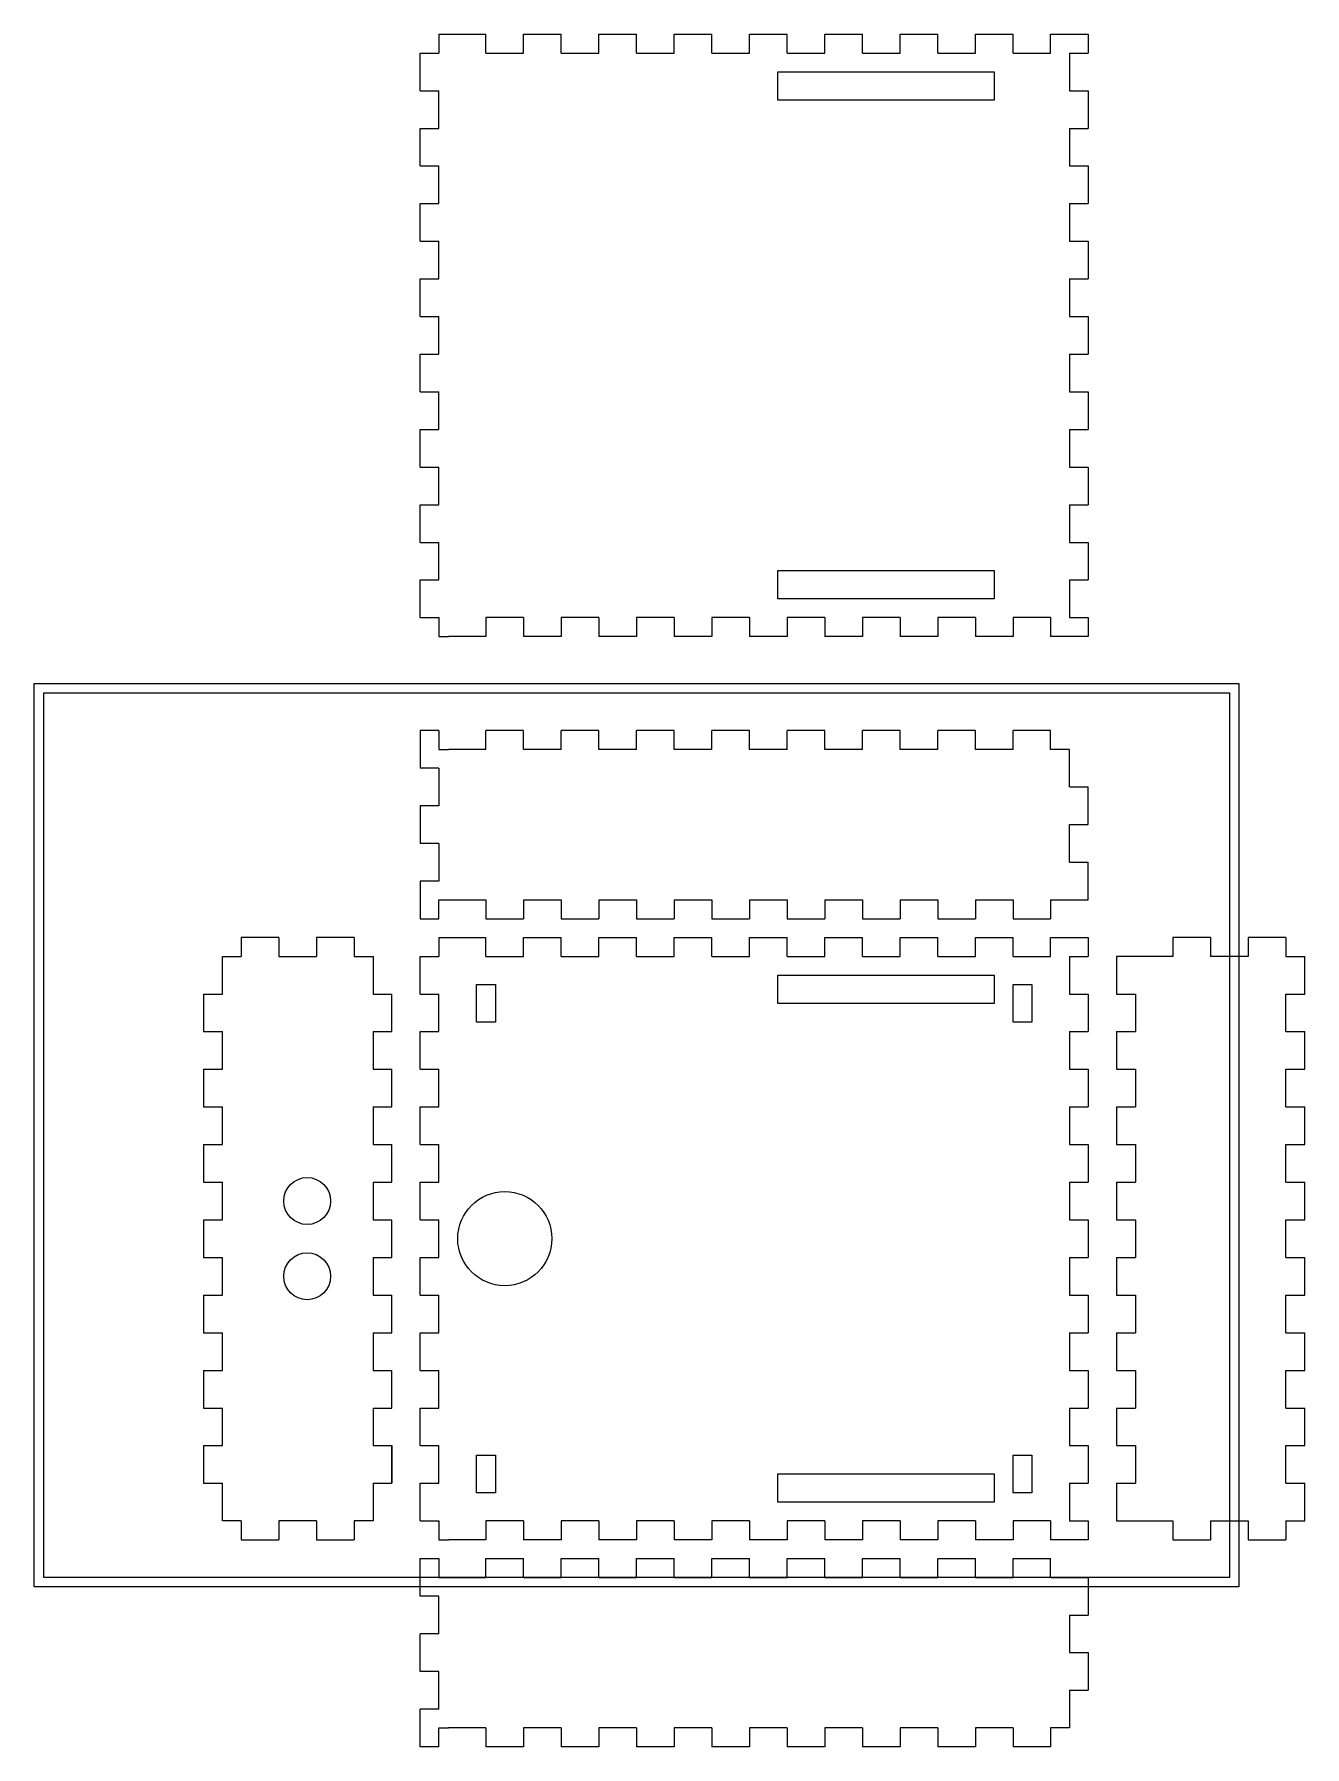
# Model space of a CAD drawing. Header units: inches. Extents: x 0 to 16.9, y -2.1 to 20.6.
import ezdxf

# ---------------------------------------------------------------- set-up
doc = ezdxf.new("R2010")
doc.units = ezdxf.units.IN
doc.header["$MEASUREMENT"] = 0
doc.layers.add('Construction line', color=3, linetype='Continuous')
doc.layers.add('Cut', color=1, linetype='Continuous')

msp = doc.modelspace()

# ---------------------------------------------------------------- linework, layer by layer
at = {"layer": 'Construction line'}
for p, q in [((0, 0), (0, 12)), ((0, 12), (16, 12)), ((0.125, 0.125), (0.125, 11.875)), ((0.125, 11.875), (15.875, 11.875)), ((15.875, 11.875), (15.875, 0.125)), ((16, 12), (16, 0)), ((16, 0), (0, 0)), ((0, 0), (0, 0)), ((15.875, 0.125), (0.125, 0.125))]:
    msp.add_line(p, q, dxfattribs=at)
at = {"layer": 'Cut'}
for p, q in [((5.375, 20.625), (5.375, 20.375)), ((5.375, 20.625), (5.5, 20.625)), ((5.5, 20.625), (6, 20.625)), ((6, 20.375), (6, 20.625)), ((6.5, 20.625), (7, 20.625)), ((6.5, 20.375), (6.5, 20.625)), ((7, 20.375), (7, 20.625)), ((7.5, 20.625), (8, 20.625)), ((7.5, 20.375), (7.5, 20.625)), ((8, 20.375), (8, 20.625)), ((8.5, 20.625), (9, 20.625)), ((8.5, 20.375), (8.5, 20.625)), ((9, 20.375), (9, 20.625)), ((9.5, 20.625), (10, 20.625)), ((9.5, 20.375), (9.5, 20.625)), ((10, 20.375), (10, 20.625)), ((10.5, 20.625), (11, 20.625)), ((10.5, 20.375), (10.5, 20.625)), ((11, 20.375), (11, 20.625)), ((11.5, 20.625), (12, 20.625)), ((11.5, 20.375), (11.5, 20.625)), ((12, 20.375), (12, 20.625)), ((12.5, 20.625), (13, 20.625)), ((12.5, 20.375), (12.5, 20.625)), ((13, 20.375), (13, 20.625)), ((13.5, 20.625), (14, 20.625)), ((13.5, 20.375), (13.5, 20.625)), ((14, 20.625), (14, 20.375)), ((5.125, 19.875), (5.125, 20.375)), ((5.125, 20.375), (5.375, 20.375)), ((6, 20.375), (6.5, 20.375)), ((7, 20.375), (7.5, 20.375)), ((8, 20.375), (8.5, 20.375)), ((9, 20.375), (9.5, 20.375)), ((10, 20.375), (10.5, 20.375)), ((11, 20.375), (11.5, 20.375)), ((12, 20.375), (12.5, 20.375)), ((13, 20.375), (13.5, 20.375)), ((13.75, 20.375), (13.75, 19.875)), ((13.75, 20.375), (14, 20.375)), ((9.875, 20.125), (12.75, 20.125)), ((9.875, 19.75), (9.875, 20.125)), ((12.75, 20.125), (12.75, 19.75)), ((5.125, 19.875), (5.375, 19.875)), ((5.375, 19.375), (5.375, 19.875)), ((13.75, 19.875), (14, 19.875)), ((14, 19.875), (14, 19.375)), ((12.75, 19.75), (9.875, 19.75)), ((5.125, 18.875), (5.125, 19.375)), ((5.125, 19.375), (5.375, 19.375)), ((13.75, 19.375), (13.75, 18.875)), ((13.75, 19.375), (14, 19.375)), ((5.125, 18.875), (5.375, 18.875)), ((5.375, 18.375), (5.375, 18.875)), ((13.75, 18.875), (14, 18.875)), ((14, 18.875), (14, 18.375)), ((5.125, 17.875), (5.125, 18.375)), ((5.125, 18.375), (5.375, 18.375)), ((13.75, 18.375), (13.75, 17.875)), ((13.75, 18.375), (14, 18.375)), ((5.125, 17.875), (5.375, 17.875)), ((5.375, 17.375), (5.375, 17.875)), ((13.75, 17.875), (14, 17.875)), ((14, 17.875), (14, 17.375)), ((5.125, 16.875), (5.125, 17.375)), ((5.125, 17.375), (5.375, 17.375)), ((13.75, 17.375), (13.75, 16.875)), ((13.75, 17.375), (14, 17.375)), ((5.125, 16.875), (5.375, 16.875)), ((5.375, 16.375), (5.375, 16.875)), ((13.75, 16.875), (14, 16.875)), ((14, 16.875), (14, 16.375)), ((5.125, 15.875), (5.125, 16.375)), ((5.125, 16.375), (5.375, 16.375)), ((13.75, 16.375), (13.75, 15.875)), ((13.75, 16.375), (14, 16.375)), ((5.125, 15.875), (5.375, 15.875)), ((5.375, 15.375), (5.375, 15.875)), ((13.75, 15.875), (14, 15.875)), ((14, 15.875), (14, 15.375)), ((5.125, 14.875), (5.125, 15.375)), ((5.125, 15.375), (5.375, 15.375)), ((13.75, 15.375), (13.75, 14.875)), ((13.75, 15.375), (14, 15.375)), ((5.125, 14.875), (5.375, 14.875)), ((5.375, 14.375), (5.375, 14.875)), ((13.75, 14.875), (14, 14.875)), ((14, 14.875), (14, 14.375)), ((5.125, 13.875), (5.125, 14.375)), ((5.125, 14.375), (5.375, 14.375)), ((13.75, 14.375), (13.75, 13.875)), ((13.75, 14.375), (14, 14.375)), ((5.125, 13.875), (5.375, 13.875)), ((5.375, 13.375), (5.375, 13.875)), ((13.75, 13.875), (14, 13.875)), ((14, 13.875), (14, 13.375)), ((9.875, 13.5), (12.75, 13.5)), ((9.875, 13.125), (9.875, 13.5)), ((12.75, 13.5), (12.75, 13.125)), ((5.125, 12.875), (5.125, 13.375)), ((5.125, 13.375), (5.375, 13.375)), ((13.75, 13.375), (13.75, 12.875)), ((13.75, 13.375), (14, 13.375)), ((12.75, 13.125), (9.875, 13.125)), ((5.125, 12.875), (5.375, 12.875)), ((5.375, 12.875), (5.375, 12.625)), ((6.5, 12.875), (6, 12.875)), ((6, 12.875), (6, 12.625)), ((6.5, 12.875), (6.5, 12.625)), ((7.5, 12.875), (7, 12.875)), ((7, 12.875), (7, 12.625)), ((7.5, 12.875), (7.5, 12.625)), ((8.5, 12.875), (8, 12.875)), ((8, 12.875), (8, 12.625)), ((8.5, 12.875), (8.5, 12.625)), ((9.5, 12.875), (9, 12.875)), ((9, 12.875), (9, 12.625)), ((9.5, 12.875), (9.5, 12.625)), ((10.5, 12.875), (10, 12.875)), ((10, 12.875), (10, 12.625)), ((10.5, 12.875), (10.5, 12.625)), ((11.5, 12.875), (11, 12.875)), ((11, 12.875), (11, 12.625)), ((11.5, 12.875), (11.5, 12.625)), ((12.5, 12.875), (12, 12.875)), ((12, 12.875), (12, 12.625)), ((12.5, 12.875), (12.5, 12.625)), ((13.5, 12.875), (13, 12.875)), ((13, 12.875), (13, 12.625)), ((13.5, 12.875), (13.5, 12.625)), ((13.75, 12.875), (14, 12.875)), ((14, 12.875), (14, 12.625)), ((5.125, 12.625), (5.125, 12.625)), ((5.375, 12.625), (5.5, 12.625)), ((6, 12.625), (5.5, 12.625)), ((7, 12.625), (6.5, 12.625)), ((8, 12.625), (7.5, 12.625)), ((9, 12.625), (8.5, 12.625)), ((10, 12.625), (9.5, 12.625)), ((11, 12.625), (10.5, 12.625)), ((12, 12.625), (11.5, 12.625)), ((13, 12.625), (12.5, 12.625)), ((14, 12.625), (13.5, 12.625)), ((5.375, 11.375), (5.375, 11.125)), ((5.375, 11.375), (5.125, 11.375)), ((5.125, 11.375), (5.125, 10.875)), ((6.5, 11.375), (6, 11.375)), ((6, 11.125), (6, 11.375)), ((6.5, 11.125), (6.5, 11.375)), ((7.5, 11.375), (7, 11.375)), ((7, 11.125), (7, 11.375)), ((7.5, 11.125), (7.5, 11.375)), ((8.5, 11.375), (8, 11.375)), ((8, 11.125), (8, 11.375)), ((8.5, 11.125), (8.5, 11.375)), ((9.5, 11.375), (9, 11.375)), ((9, 11.125), (9, 11.375)), ((9.5, 11.125), (9.5, 11.375)), ((10.5, 11.375), (10, 11.375)), ((10, 11.125), (10, 11.375)), ((10.5, 11.125), (10.5, 11.375)), ((11.5, 11.375), (11, 11.375)), ((11, 11.125), (11, 11.375)), ((11.5, 11.125), (11.5, 11.375)), ((12.5, 11.375), (12, 11.375)), ((12, 11.125), (12, 11.375)), ((12.5, 11.125), (12.5, 11.375)), ((13.5, 11.375), (13, 11.375)), ((13, 11.125), (13, 11.375)), ((13.5, 11.125), (13.5, 11.375)), ((5.375, 11.125), (5.375, 11.125)), ((5.375, 11.125), (5.5, 11.125)), ((6, 11.125), (5.5, 11.125)), ((7, 11.125), (6.5, 11.125)), ((8, 11.125), (7.5, 11.125)), ((9, 11.125), (8.5, 11.125)), ((10, 11.125), (9.5, 11.125)), ((11, 11.125), (10.5, 11.125)), ((12, 11.125), (11.5, 11.125)), ((13, 11.125), (12.5, 11.125)), ((13.75, 11.125), (13.5, 11.125)), ((13.75, 10.625), (13.75, 11.125)), ((5.375, 10.875), (5.125, 10.875)), ((5.375, 10.875), (5.375, 10.375)), ((13.75, 10.625), (14, 10.625)), ((14, 10.125), (14, 10.625)), ((5.125, 10.375), (5.125, 9.875)), ((5.375, 10.375), (5.125, 10.375)), ((13.75, 9.625), (13.75, 10.125)), ((13.75, 10.125), (14, 10.125)), ((5.375, 9.875), (5.125, 9.875)), ((5.375, 9.875), (5.375, 9.375)), ((13.75, 9.625), (14, 9.625)), ((14, 9.125), (14, 9.625)), ((5.125, 9.375), (5.125, 8.875)), ((5.375, 9.375), (5.125, 9.375)), ((5.375, 8.875), (5.375, 9.125)), ((5.375, 9.125), (5.5, 9.125)), ((5.5, 9.125), (6, 9.125)), ((6, 9.125), (6, 8.875)), ((6.5, 9.125), (7, 9.125)), ((6.5, 9.125), (6.5, 8.875)), ((7, 9.125), (7, 8.875)), ((7.5, 9.125), (8, 9.125)), ((7.5, 9.125), (7.5, 8.875)), ((8, 9.125), (8, 8.875)), ((8.5, 9.125), (9, 9.125)), ((8.5, 9.125), (8.5, 8.875)), ((9, 9.125), (9, 8.875)), ((9.5, 9.125), (10, 9.125)), ((9.5, 9.125), (9.5, 8.875)), ((10, 9.125), (10, 9)), ((10.5, 9.125), (11, 9.125)), ((10.5, 9.125), (10.5, 8.875)), ((11, 9.125), (11, 8.875)), ((11.5, 9.125), (12, 9.125)), ((11.5, 9.125), (11.5, 8.875)), ((12, 9.125), (12, 8.875)), ((12.5, 9.125), (13, 9.125)), ((12.5, 9.125), (12.5, 8.875)), ((13, 9.125), (13, 8.875)), ((13.5, 9.125), (13.75, 9.125)), ((13.5, 9.125), (13.5, 8.875)), ((13.75, 9.125), (14, 9.125)), ((5.125, 8.875), (5.375, 8.875)), ((6, 8.875), (6.5, 8.875)), ((7, 8.875), (7.5, 8.875)), ((8, 8.875), (8.5, 8.875)), ((9, 8.875), (9.5, 8.875)), ((10, 9), (10, 8.875)), ((10, 8.875), (10.5, 8.875)), ((11, 8.875), (11.5, 8.875)), ((12, 8.875), (12.5, 8.875)), ((13, 8.875), (13.5, 8.875)), ((2.75, 8.625), (2.75, 8.375)), ((3.25, 8.625), (2.75, 8.625)), ((3.25, 8.625), (3.25, 8.375)), ((4.25, 8.625), (3.75, 8.625)), ((3.75, 8.625), (3.75, 8.375)), ((4.25, 8.625), (4.25, 8.375)), ((5.375, 8.625), (5.375, 8.375)), ((5.375, 8.625), (5.5, 8.625)), ((5.5, 8.625), (6, 8.625)), ((6, 8.375), (6, 8.625)), ((6.5, 8.375), (6.5, 8.625)), ((6.5, 8.625), (7, 8.625)), ((7, 8.375), (7, 8.625)), ((7.5, 8.375), (7.5, 8.625)), ((7.5, 8.625), (8, 8.625)), ((8, 8.375), (8, 8.625)), ((8.5, 8.375), (8.5, 8.625)), ((8.5, 8.625), (9, 8.625)), ((9, 8.375), (9, 8.625)), ((9.5, 8.375), (9.5, 8.625)), ((9.5, 8.625), (10, 8.625)), ((10, 8.375), (10, 8.625)), ((10.5, 8.375), (10.5, 8.625)), ((10.5, 8.625), (11, 8.625)), ((11, 8.375), (11, 8.625)), ((11.5, 8.375), (11.5, 8.625)), ((11.5, 8.625), (12, 8.625)), ((12, 8.375), (12, 8.625)), ((12.5, 8.375), (12.5, 8.625)), ((12.5, 8.625), (13, 8.625)), ((13, 8.375), (13, 8.625)), ((13.5, 8.375), (13.5, 8.625)), ((13.5, 8.625), (14, 8.625)), ((14, 8.625), (14, 8.375)), ((15.125, 8.625), (15.125, 8.375)), ((15.625, 8.625), (15.125, 8.625)), ((15.625, 8.625), (15.625, 8.375)), ((16.625, 8.625), (16.125, 8.625)), ((16.125, 8.625), (16.125, 8.375)), ((16.625, 8.625), (16.625, 8.375)), ((2.5, 8.375), (2.75, 8.375)), ((2.5, 7.875), (2.5, 8.375)), ((3.25, 8.375), (3.75, 8.375)), ((4.25, 8.375), (4.5, 8.375)), ((4.5, 8.375), (4.5, 7.875)), ((5.125, 8.375), (5.375, 8.375)), ((5.125, 7.875), (5.125, 8.375)), ((6, 8.375), (6.5, 8.375)), ((7, 8.375), (7.5, 8.375)), ((8, 8.375), (8.5, 8.375)), ((9, 8.375), (9.5, 8.375)), ((10, 8.375), (10.5, 8.375)), ((11, 8.375), (11.5, 8.375)), ((12, 8.375), (12.5, 8.375)), ((13, 8.375), (13.5, 8.375)), ((13.75, 8.375), (13.75, 7.875)), ((13.75, 8.375), (14, 8.375)), ((14.375, 8.375), (14.375, 7.875)), ((14.625, 8.375), (14.375, 8.375)), ((15.125, 8.375), (14.625, 8.375)), ((16.125, 8.375), (15.625, 8.375)), ((16.625, 8.375), (16.875, 8.375)), ((16.875, 7.875), (16.875, 8.375)), ((5.875, 7.5), (5.875, 8)), ((5.875, 8), (6.125, 8)), ((6.125, 8), (6.125, 7.5)), ((9.875, 8.125), (12.75, 8.125)), ((9.875, 7.75), (9.875, 8.125)), ((12.75, 8.125), (12.75, 7.75)), ((13, 7.5), (13, 8)), ((13, 8), (13.25, 8)), ((13.25, 8), (13.25, 7.5)), ((2.25, 7.875), (2.25, 7.375)), ((2.25, 7.875), (2.5, 7.875)), ((4.5, 7.875), (4.75, 7.875)), ((4.75, 7.375), (4.75, 7.875)), ((5.125, 7.875), (5.375, 7.875)), ((5.375, 7.375), (5.375, 7.875)), ((12.75, 7.75), (9.875, 7.75)), ((13.75, 7.875), (14, 7.875)), ((14, 7.875), (14, 7.375)), ((14.375, 7.875), (14.5, 7.875)), ((14.5, 7.875), (14.625, 7.875)), ((14.625, 7.875), (14.625, 7.375)), ((16.625, 7.875), (16.875, 7.875)), ((16.625, 7.375), (16.625, 7.875)), ((2.25, 7.375), (2.5, 7.375)), ((2.5, 6.875), (2.5, 7.375)), ((4.5, 7.375), (4.75, 7.375)), ((4.5, 7.375), (4.5, 6.875)), ((5.125, 7.375), (5.375, 7.375)), ((5.125, 6.875), (5.125, 7.375)), ((6.125, 7.5), (5.875, 7.5)), ((13.25, 7.5), (13, 7.5)), ((13.75, 7.375), (14, 7.375)), ((13.75, 7.375), (13.75, 6.875)), ((14.375, 7.375), (14.625, 7.375)), ((14.375, 7.375), (14.375, 6.875)), ((16.625, 7.375), (16.875, 7.375)), ((16.875, 6.875), (16.875, 7.375)), ((2.25, 6.875), (2.5, 6.875)), ((2.25, 6.875), (2.25, 6.375)), ((4.5, 6.875), (4.75, 6.875)), ((4.75, 6.375), (4.75, 6.875)), ((5.125, 6.875), (5.375, 6.875)), ((5.375, 6.375), (5.375, 6.875)), ((13.75, 6.875), (14, 6.875)), ((14, 6.875), (14, 6.375)), ((14.375, 6.875), (14.625, 6.875)), ((14.625, 6.875), (14.625, 6.375)), ((16.625, 6.875), (16.875, 6.875)), ((16.625, 6.375), (16.625, 6.875)), ((2.25, 6.375), (2.5, 6.375)), ((2.5, 5.875), (2.5, 6.375)), ((4.5, 6.375), (4.75, 6.375)), ((4.5, 6.375), (4.5, 5.875)), ((5.125, 6.375), (5.375, 6.375)), ((5.125, 5.875), (5.125, 6.375)), ((13.75, 6.375), (14, 6.375)), ((13.75, 6.375), (13.75, 5.875)), ((14.375, 6.375), (14.625, 6.375)), ((14.375, 6.375), (14.375, 5.875)), ((16.625, 6.375), (16.875, 6.375)), ((16.875, 5.875), (16.875, 6.375)), ((2.25, 5.875), (2.5, 5.875)), ((2.25, 5.875), (2.25, 5.375)), ((4.5, 5.875), (4.75, 5.875)), ((4.75, 5.375), (4.75, 5.875)), ((5.125, 5.875), (5.375, 5.875)), ((5.375, 5.375), (5.375, 5.875)), ((13.75, 5.875), (14, 5.875)), ((14, 5.875), (14, 5.375)), ((14.375, 5.875), (14.625, 5.875)), ((14.625, 5.875), (14.625, 5.375)), ((16.625, 5.875), (16.875, 5.875)), ((16.625, 5.375), (16.625, 5.875)), ((2.25, 5.375), (2.5, 5.375)), ((2.5, 4.875), (2.5, 5.375)), ((4.5, 5.375), (4.75, 5.375)), ((4.5, 5.375), (4.5, 4.875)), ((5.125, 5.375), (5.375, 5.375)), ((5.125, 4.875), (5.125, 5.375)), ((13.75, 5.375), (14, 5.375)), ((13.75, 5.375), (13.75, 4.875)), ((14.375, 5.375), (14.625, 5.375)), ((14.375, 5.375), (14.375, 4.875)), ((16.625, 5.375), (16.875, 5.375)), ((16.875, 4.875), (16.875, 5.375)), ((2.25, 4.875), (2.5, 4.875)), ((2.25, 4.875), (2.25, 4.375)), ((4.5, 4.875), (4.75, 4.875)), ((4.75, 4.375), (4.75, 4.875)), ((5.125, 4.875), (5.375, 4.875)), ((5.375, 4.375), (5.375, 4.875)), ((13.75, 4.875), (14, 4.875)), ((14, 4.875), (14, 4.375)), ((14.375, 4.875), (14.625, 4.875)), ((14.625, 4.875), (14.625, 4.375)), ((16.625, 4.875), (16.875, 4.875)), ((16.625, 4.375), (16.625, 4.875)), ((2.25, 4.375), (2.5, 4.375)), ((2.5, 3.875), (2.5, 4.375)), ((4.5, 4.375), (4.75, 4.375)), ((4.5, 4.375), (4.5, 3.875)), ((5.125, 4.375), (5.375, 4.375)), ((5.125, 3.875), (5.125, 4.375)), ((13.75, 4.375), (14, 4.375)), ((13.75, 4.375), (13.75, 3.875)), ((14.375, 4.375), (14.625, 4.375)), ((14.375, 4.375), (14.375, 3.875)), ((16.625, 4.375), (16.875, 4.375)), ((16.875, 3.875), (16.875, 4.375)), ((2.25, 3.875), (2.5, 3.875)), ((2.25, 3.875), (2.25, 3.375)), ((4.5, 3.875), (4.75, 3.875)), ((4.75, 3.375), (4.75, 3.875)), ((5.125, 3.875), (5.375, 3.875)), ((5.375, 3.375), (5.375, 3.875)), ((13.75, 3.875), (14, 3.875)), ((14, 3.875), (14, 3.375)), ((14.375, 3.875), (14.625, 3.875)), ((14.625, 3.875), (14.625, 3.375)), ((16.625, 3.875), (16.875, 3.875)), ((16.625, 3.375), (16.625, 3.875)), ((2.25, 3.375), (2.5, 3.375)), ((2.5, 2.875), (2.5, 3.375)), ((4.5, 3.375), (4.75, 3.375)), ((4.5, 3.375), (4.5, 2.875)), ((5.125, 3.375), (5.375, 3.375)), ((5.125, 2.875), (5.125, 3.375)), ((13.75, 3.375), (14, 3.375)), ((13.75, 3.375), (13.75, 2.875)), ((14.375, 3.375), (14.625, 3.375)), ((14.375, 3.375), (14.375, 2.875)), ((16.625, 3.375), (16.875, 3.375)), ((16.875, 2.875), (16.875, 3.375)), ((2.25, 2.875), (2.5, 2.875)), ((2.25, 2.875), (2.25, 2.375)), ((4.5, 2.875), (4.75, 2.875)), ((4.75, 2.375), (4.75, 2.875)), ((5.125, 2.875), (5.375, 2.875)), ((5.375, 2.375), (5.375, 2.875)), ((13.75, 2.875), (14, 2.875)), ((14, 2.875), (14, 2.375)), ((14.375, 2.875), (14.625, 2.875)), ((14.625, 2.875), (14.625, 2.375)), ((16.625, 2.875), (16.875, 2.875)), ((16.625, 2.375), (16.625, 2.875)), ((2.25, 2.375), (2.5, 2.375)), ((2.5, 1.875), (2.5, 2.375)), ((4.5, 2.375), (4.75, 2.375)), ((4.5, 2.375), (4.5, 1.875)), ((5.125, 2.375), (5.375, 2.375)), ((5.125, 1.875), (5.125, 2.375)), ((13.75, 2.375), (14, 2.375)), ((13.75, 2.375), (13.75, 1.875)), ((14.375, 2.375), (14.625, 2.375)), ((14.375, 2.375), (14.375, 1.875)), ((16.625, 2.375), (16.875, 2.375)), ((16.875, 1.875), (16.875, 2.375)), ((2.25, 1.875), (2.5, 1.875)), ((2.25, 1.875), (2.25, 1.375)), ((4.5, 1.875), (4.75, 1.875)), ((4.75, 1.875), (4.75, 1.375)), ((4.75, 1.375), (4.75, 1.875)), ((5.125, 1.875), (5.375, 1.875)), ((5.375, 1.375), (5.375, 1.875)), ((13.75, 1.875), (14, 1.875)), ((14, 1.875), (14, 1.375)), ((14.375, 1.875), (14.625, 1.875)), ((14.625, 1.875), (14.625, 1.375)), ((16.625, 1.375), (16.625, 1.875)), ((16.625, 1.875), (16.875, 1.875)), ((5.875, 1.25), (5.875, 1.75)), ((5.875, 1.75), (6.125, 1.75)), ((6.125, 1.75), (6.125, 1.25)), ((13, 1.25), (13, 1.75)), ((13, 1.75), (13.25, 1.75)), ((13.25, 1.75), (13.25, 1.25)), ((2.25, 1.375), (2.5, 1.375)), ((2.5, 0.875), (2.5, 1.375)), ((4.5, 1.375), (4.75, 1.375)), ((4.5, 1.375), (4.5, 0.875)), ((5.125, 0.875), (5.125, 1.375)), ((5.125, 1.375), (5.375, 1.375)), ((9.875, 1.5), (12.75, 1.5)), ((9.875, 1.125), (9.875, 1.5)), ((12.75, 1.5), (12.75, 1.125)), ((13.75, 1.375), (14, 1.375)), ((13.75, 1.375), (13.75, 0.875)), ((14.375, 1.375), (14.625, 1.375)), ((14.375, 1.375), (14.375, 0.875)), ((16.625, 1.375), (16.875, 1.375)), ((16.875, 0.875), (16.875, 1.375)), ((6.125, 1.25), (5.875, 1.25)), ((13.25, 1.25), (13, 1.25)), ((12.75, 1.125), (9.875, 1.125)), ((2.75, 0.875), (2.5, 0.875)), ((2.75, 0.875), (2.75, 0.625)), ((3.25, 0.875), (3.25, 0.625)), ((3.75, 0.875), (3.25, 0.875)), ((3.75, 0.875), (3.75, 0.625)), ((4.5, 0.875), (4.25, 0.875)), ((4.25, 0.875), (4.25, 0.625)), ((5.125, 0.875), (5.375, 0.875)), ((5.375, 0.875), (5.375, 0.625)), ((6, 0.875), (6, 0.625)), ((6.5, 0.875), (6, 0.875)), ((6.5, 0.875), (6.5, 0.625)), ((7, 0.875), (7, 0.625)), ((7.5, 0.875), (7, 0.875)), ((7.5, 0.875), (7.5, 0.625)), ((8, 0.875), (8, 0.625)), ((8.5, 0.875), (8, 0.875)), ((8.5, 0.875), (8.5, 0.625)), ((9, 0.875), (9, 0.625)), ((9.5, 0.875), (9, 0.875)), ((9.5, 0.875), (9.5, 0.625)), ((10, 0.875), (10, 0.625)), ((10.5, 0.875), (10, 0.875)), ((10.5, 0.875), (10.5, 0.625)), ((11, 0.875), (11, 0.625)), ((11.5, 0.875), (11, 0.875)), ((11.5, 0.875), (11.5, 0.625)), ((12, 0.875), (12, 0.625)), ((12.5, 0.875), (12, 0.875)), ((12.5, 0.875), (12.5, 0.625)), ((13.5, 0.875), (13, 0.875)), ((13, 0.875), (13, 0.625)), ((13.5, 0.875), (13.5, 0.625)), ((13.75, 0.875), (14, 0.875)), ((14, 0.875), (14, 0.625)), ((14.375, 0.875), (14.625, 0.875)), ((14.625, 0.875), (15.125, 0.875)), ((15.125, 0.875), (15.125, 0.625)), ((15.625, 0.875), (15.625, 0.625)), ((15.625, 0.875), (16.125, 0.875)), ((16.125, 0.875), (16.125, 0.625)), ((16.625, 0.875), (16.625, 0.625)), ((16.625, 0.875), (16.875, 0.875)), ((2.75, 0.625), (3.25, 0.625)), ((3.75, 0.625), (4.25, 0.625)), ((5.125, 0.625), (5.125, 0.625)), ((5.375, 0.625), (5.5, 0.625)), ((6, 0.625), (5.5, 0.625)), ((7, 0.625), (6.5, 0.625)), ((8, 0.625), (7.5, 0.625)), ((9, 0.625), (8.5, 0.625)), ((10, 0.625), (9.5, 0.625)), ((11, 0.625), (10.5, 0.625)), ((12, 0.625), (11.5, 0.625)), ((13, 0.625), (12.5, 0.625)), ((14, 0.625), (13.5, 0.625)), ((15.125, 0.625), (15.625, 0.625)), ((16.125, 0.625), (16.625, 0.625)), ((5.125, 0.375), (5.375, 0.375)), ((5.125, -0.125), (5.125, 0.375)), ((5.375, 0.375), (5.375, 0.125)), ((6, 0.375), (6.5, 0.375)), ((6, 0.125), (6, 0.375)), ((6.5, 0.125), (6.5, 0.375)), ((7, 0.375), (7.5, 0.375)), ((7, 0.125), (7, 0.375)), ((7.5, 0.125), (7.5, 0.375)), ((8, 0.375), (8.5, 0.375)), ((8, 0.125), (8, 0.375)), ((8.5, 0.125), (8.5, 0.375)), ((9, 0.375), (9.5, 0.375)), ((9, 0.125), (9, 0.375)), ((9.5, 0.125), (9.5, 0.375)), ((10, 0.375), (10.5, 0.375)), ((10, 0.25), (10, 0.375)), ((10, 0.125), (10, 0.25)), ((10.5, 0.125), (10.5, 0.375)), ((11, 0.375), (11.5, 0.375)), ((11, 0.125), (11, 0.375)), ((11.5, 0.125), (11.5, 0.375)), ((12, 0.375), (12.5, 0.375)), ((12, 0.125), (12, 0.375)), ((12.5, 0.125), (12.5, 0.375)), ((13, 0.375), (13.5, 0.375)), ((13, 0.125), (13, 0.375)), ((13.5, 0.125), (13.5, 0.375)), ((5.375, 0.125), (5.5, 0.125)), ((5.5, 0.125), (6, 0.125)), ((6.5, 0.125), (7, 0.125)), ((7.5, 0.125), (8, 0.125)), ((8.5, 0.125), (9, 0.125)), ((9.5, 0.125), (10, 0.125)), ((10.5, 0.125), (11, 0.125)), ((11.5, 0.125), (12, 0.125)), ((12.5, 0.125), (13, 0.125)), ((13.5, 0.125), (13.75, 0.125)), ((13.75, 0.125), (14, 0.125)), ((14, 0.125), (14, -0.375)), ((5.375, -0.125), (5.125, -0.125)), ((5.375, -0.625), (5.375, -0.125)), ((13.75, -0.375), (13.75, -0.875)), ((13.75, -0.375), (14, -0.375)), ((5.125, -1.125), (5.125, -0.625)), ((5.375, -0.625), (5.125, -0.625)), ((13.75, -0.875), (14, -0.875)), ((14, -0.875), (14, -1.375)), ((5.375, -1.125), (5.125, -1.125)), ((5.375, -1.625), (5.375, -1.125)), ((13.75, -1.375), (13.75, -1.875)), ((13.75, -1.375), (14, -1.375)), ((5.125, -2.125), (5.125, -1.625)), ((5.375, -1.625), (5.125, -1.625)), ((5.375, -1.875), (5.375, -1.875)), ((5.375, -2.125), (5.375, -1.875)), ((5.375, -1.875), (5.5, -1.875)), ((6, -1.875), (5.5, -1.875)), ((6, -1.875), (6, -2.125)), ((7, -1.875), (6.5, -1.875)), ((6.5, -1.875), (6.5, -2.125)), ((7, -1.875), (7, -2.125)), ((8, -1.875), (7.5, -1.875)), ((7.5, -1.875), (7.5, -2.125)), ((8, -1.875), (8, -2.125)), ((9, -1.875), (8.5, -1.875)), ((8.5, -1.875), (8.5, -2.125)), ((9, -1.875), (9, -2.125)), ((10, -1.875), (9.5, -1.875)), ((9.5, -1.875), (9.5, -2.125)), ((10, -1.875), (10, -2.125)), ((11, -1.875), (10.5, -1.875)), ((10.5, -1.875), (10.5, -2.125)), ((11, -1.875), (11, -2.125)), ((12, -1.875), (11.5, -1.875)), ((11.5, -1.875), (11.5, -2.125)), ((12, -1.875), (12, -2.125)), ((13, -1.875), (12.5, -1.875)), ((12.5, -1.875), (12.5, -2.125)), ((13, -1.875), (13, -2.125)), ((13.75, -1.875), (13.5, -1.875)), ((13.5, -1.875), (13.5, -2.125)), ((5.375, -2.125), (5.125, -2.125)), ((6.5, -2.125), (6, -2.125)), ((7.5, -2.125), (7, -2.125)), ((8.5, -2.125), (8, -2.125)), ((9.5, -2.125), (9, -2.125)), ((10.5, -2.125), (10, -2.125)), ((11.5, -2.125), (11, -2.125)), ((12.5, -2.125), (12, -2.125)), ((13.5, -2.125), (13, -2.125))]:
    msp.add_line(p, q, dxfattribs=at)
for centre, radius in [((3.625, 5.125), 0.312), ((6.25, 4.625), 0.625), ((3.625, 4.125), 0.312)]:
    msp.add_circle(centre, radius, dxfattribs=at)

doc.saveas('drawing.dxf')
